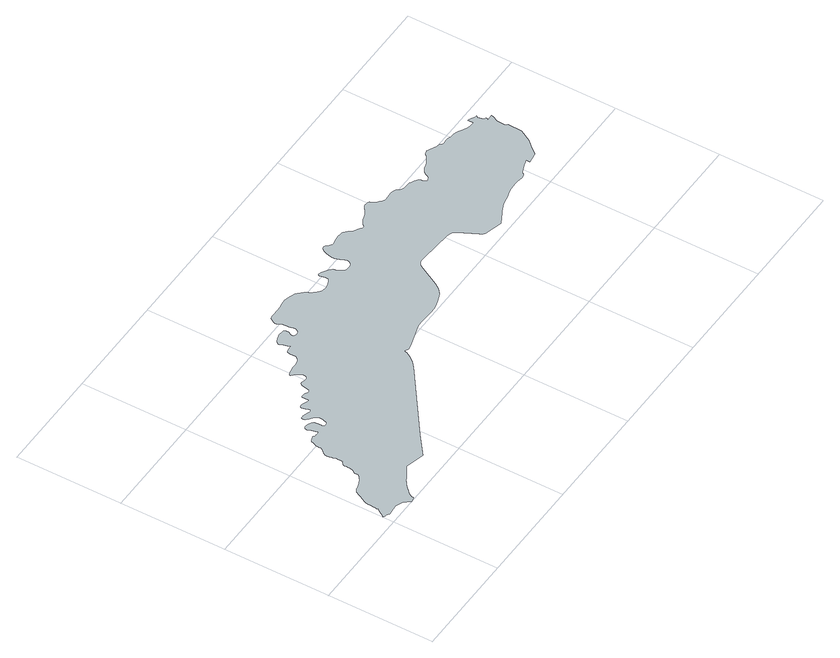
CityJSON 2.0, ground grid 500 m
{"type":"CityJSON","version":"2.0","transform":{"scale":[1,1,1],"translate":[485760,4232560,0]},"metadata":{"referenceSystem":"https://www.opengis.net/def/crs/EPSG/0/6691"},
"CityObjects":{
"object1":{"type":"GenericCityObject","attributes":{"name":"八木山風致地区","function":"28","prefecture":"04","city":"04100"},"geometry":[{"type":"MultiSurface","lod":"1","boundaries":[[[0,1,2,3,4,5,6,7,8,9,10,11,12,13,14,15,16,17,18,19,20,21,22,23,24,25,26,27,28,29,30,31,32,33,34,35,36,37,38,39,40,41,42,43,44,45,46,47,48,49,50,51,52,53,54,55,56,57,58,59,60,61,62,63,64,65,66,67,68,69,70,71,72,73,74,75,76,77,78,79,80,81,82,83,84,85,86,87,88,89,90,91,92,93,94,95,96,97,98,99,100,101,102,103,104,105,106,107,108,109,110,111,112,113,114,115,116,117,118,119,120,121,122,123,124,125,126,127,128,129,130,131,132,133,134,135,136,137,138,139,140,141,142,143,144,145,146,147,148,149,150,151,152,153,154,155,156,157,158,159,160,161,162,163,164,165,166,167,168,169,170,171,172,173,174,175,176,177,178,179,180,181,182,183,184,185,186,187,188,189,190,191,192,193,194,195,196,197,198,199,200,201,202,203,204,205,206,207,208,209,210,211,212,213,214,215,216,217,218,219,220,221,222,223,224,225,226,227,228,229,230,231,232,233,234,235,236,237,238,239,240,241,242,243,244,245,246,247,248,249,250,251,252,253,254,255,256,257,258,259,260,261,262,263,264,265,266,267,268,269,270,271,272,273,274,275,276,277,278,279,280,281,282,283,284,285,286,287,288,289,290,291,292,293,294,295,296,297,298,299,300,301,302,303,304,305,306,307,308,309,310,311,312,313,314,315,316,317,318,319,320,321,322,323,324,325,326,327,328,329,330,331,332,333,334,335,336,337,338,339,340,341,342,343,344,345,346,347,348,349,350,351,352,353,354,355,356,357,358,359,360,361,362,363,364,365,366,367,368,369,370,371,372,373,374,375,376,377,378,379,380,381,382,383,384,385,386,387,388,389,390,391,392,393,394,395,396,397,398,399,400,401,402,403,404,405,406,407,408,409,410,411,412,413,414,415,416,417,418,419,420,421,422,423,424,425,426,427,428,429,430,431,432,433,434,435,436,437,438,439,440,441,442,443,444,445,446,447,448,449,450,451,452,453,454,455,456,457,458,459,460,461,462,463,464,465,466,467,468,469,470,471,472,473,474,475,476,477,478,479,480,481,482,483,484,485,486,487,488,489,490,491,492,493,494,495,496,497,498,499,500,501,502,503,504,505,506,507,508,509,510,511,512,513,514,515,516,517,518,519,520,521,522,523,524,525,526,527,528,529,530,531,532,533,534,535,536,537,538,539,540,541,542,543,544,545,546,547,548,549,550,551,552,553,554,555,556,557,558,559,560,561,562,563,564,565,566,567,568,569,570,571,572,573,574,575,576,577,578,579,580,581,582,583,584,585,586,587,588,589,590,591,592,593,594,595,596,597,598,599,600,601,602,603,604,605,606,607,608,609,610,611,612,613,614,615,616]]]}]}
},
"vertices":[
[866,1053,0],[857,1055,0],[846,1057,0],[832,1056,0],[820,1055,0],[803,1051,0],[786,1050,0],[778,1050,0],[770,1051,0],[758,1051,0],[752,1050,0],[744,1051,0],[735,1051,0],[729,1048,0],[721,1037,0],[716,1029,0],[714,1020,0],[715,1013,0],[721,1000,0],[724,995,0],[727,977,0],[727,971,0],[727,960,0],[728,952,0],[730,942,0],[731,935,0],[730,927,0],[726,919,0],[721,914,0],[715,912,0],[707,910,0],[702,911,0],[693,914,0],[691,917,0],[690,920,0],[690,924,0],[692,928,0],[701,947,0],[701,953,0],[700,959,0],[698,964,0],[694,967,0],[685,969,0],[676,970,0],[665,969,0],[656,967,0],[642,963,0],[631,957,0],[620,946,0],[619,941,0],[621,936,0],[626,924,0],[631,908,0],[637,899,0],[637,896,0],[636,894,0],[633,894,0],[615,892,0],[603,890,0],[601,888,0],[599,883,0],[597,869,0],[598,858,0],[598,850,0],[598,846,0],[595,841,0],[591,836,0],[587,831,0],[578,827,0],[566,824,0],[556,821,0],[544,821,0],[534,822,0],[519,819,0],[511,819,0],[503,816,0],[497,813,0],[494,811,0],[494,807,0],[494,804,0],[502,798,0],[511,788,0],[517,780,0],[520,774,0],[523,767,0],[524,759,0],[523,750,0],[520,747,0],[515,743,0],[510,741,0],[504,741,0],[495,744,0],[487,746,0],[482,747,0],[478,746,0],[474,742,0],[470,737,0],[467,727,0],[465,712,0],[464,703,0],[461,698,0],[456,694,0],[449,692,0],[443,695,0],[438,699,0],[433,702,0],[426,703,0],[420,703,0],[416,703,0],[414,701,0],[412,698,0],[411,691,0],[412,681,0],[413,674,0],[412,669,0],[411,667,0],[407,667,0],[400,669,0],[381,676,0],[370,678,0],[365,677,0],[360,675,0],[359,670,0],[361,661,0],[362,652,0],[368,639,0],[369,635,0],[368,631,0],[365,629,0],[362,628,0],[358,628,0],[353,630,0],[342,633,0],[335,636,0],[329,637,0],[323,639,0],[317,639,0],[310,638,0],[308,634,0],[307,631,0],[309,625,0],[313,617,0],[322,608,0],[334,599,0],[344,590,0],[347,584,0],[349,579,0],[350,575,0],[348,559,0],[346,550,0],[344,542,0],[341,537,0],[336,535,0],[331,533,0],[324,532,0],[320,535,0],[318,538,0],[316,543,0],[317,549,0],[316,569,0],[314,581,0],[306,587,0],[296,594,0],[284,598,0],[277,599,0],[273,598,0],[269,597,0],[265,594,0],[264,590,0],[263,584,0],[265,578,0],[270,565,0],[275,549,0],[277,542,0],[276,538,0],[275,536,0],[266,534,0],[257,535,0],[252,535,0],[249,536,0],[243,542,0],[242,542,0],[237,541,0],[233,539,0],[228,537,0],[224,536,0],[219,534,0],[217,532,0],[215,529,0],[212,520,0],[210,513,0],[208,508,0],[206,505,0],[205,500,0],[204,495,0],[204,487,0],[205,483,0],[204,479,0],[201,473,0],[200,469,0],[197,466,0],[193,461,0],[190,458,0],[187,455,0],[184,451,0],[182,447,0],[180,445,0],[180,443,0],[180,439,0],[179,436,0],[179,432,0],[179,428,0],[179,426,0],[180,422,0],[181,419,0],[182,416,0],[182,412,0],[183,410,0],[184,407,0],[185,403,0],[187,399,0],[188,396,0],[188,394,0],[188,389,0],[187,385,0],[187,379,0],[188,376,0],[188,374,0],[187,368,0],[186,362,0],[182,360,0],[180,358,0],[177,356,0],[175,354,0],[173,352,0],[172,350,0],[171,348,0],[170,346,0],[169,343,0],[169,334,0],[169,326,0],[169,319,0],[168,314,0],[168,311,0],[167,307,0],[165,303,0],[165,301,0],[164,298,0],[162,296,0],[161,294,0],[156,287,0],[155,285,0],[155,281,0],[156,278,0],[156,276,0],[156,273,0],[155,270,0],[154,267,0],[152,265,0],[150,262,0],[149,260,0],[147,258,0],[144,256,0],[141,255,0],[138,252,0],[135,250,0],[132,247,0],[127,245,0],[121,243,0],[114,238,0],[88,230,0],[83,231,0],[81,231,0],[66,222,0],[65,216,0],[62,210,0],[57,200,0],[53,191,0],[48,183,0],[44,175,0],[39,167,0],[36,161,0],[34,156,0],[32,147,0],[32,142,0],[32,130,0],[32,118,0],[31,111,0],[29,100,0],[30,98,0],[32,97,0],[26,88,0],[23,82,0],[14,68,0],[6,58,0],[2,54,0],[9,51,0],[13,48,0],[21,47,0],[33,40,0],[84,44,0],[89,42,0],[116,31,0],[142,1,0],[161,7,0],[163,7,0],[163,10,0],[164,14,0],[165,18,0],[167,21,0],[173,32,0],[175,36,0],[186,47,0],[195,56,0],[203,64,0],[213,73,0],[222,79,0],[231,85,0],[244,92,0],[259,101,0],[273,109,0],[284,117,0],[292,123,0],[300,128,0],[317,123,0],[390,103,0],[404,114,0],[484,177,0],[801,408,0],[810,416,0],[820,425,0],[830,436,0],[838,446,0],[849,463,0],[854,473,0],[859,487,0],[880,479,0],[897,483,0],[964,503,0],[994,512,0],[1005,515,0],[1018,517,0],[1035,518,0],[1106,515,0],[1129,515,0],[1144,518,0],[1174,526,0],[1201,535,0],[1215,542,0],[1227,551,0],[1237,561,0],[1246,574,0],[1253,586,0],[1311,692,0],[1316,698,0],[1322,702,0],[1328,705,0],[1333,706,0],[1339,707,0],[1353,707,0],[1359,706,0],[1518,693,0],[1530,690,0],[1539,686,0],[1545,680,0],[1551,672,0],[1594,588,0],[1603,573,0],[1608,568,0],[1690,545,0],[1742,573,0],[1753,579,0],[1766,585,0],[1779,590,0],[1790,595,0],[1804,598,0],[1820,601,0],[1835,605,0],[1852,609,0],[1872,614,0],[1884,616,0],[1897,617,0],[1918,618,0],[1933,617,0],[1948,614,0],[1958,612,0],[1963,612,0],[1969,613,0],[1976,616,0],[1980,619,0],[1983,621,0],[1987,626,0],[1990,629,0],[2010,637,0],[2024,642,0],[2044,649,0],[2055,652,0],[2054,632,0],[2103,640,0],[2125,667,0],[2157,703,0],[2187,758,0],[2190,824,0],[2181,832,0],[2182,873,0],[2195,897,0],[2198,908,0],[2167,907,0],[2172,915,0],[2174,920,0],[2169,920,0],[2165,924,0],[2162,929,0],[2160,934,0],[2159,942,0],[2158,950,0],[2163,959,0],[2161,959,0],[2158,959,0],[2151,962,0],[2146,964,0],[2144,965,0],[2141,967,0],[2139,968,0],[2131,974,0],[2130,974,0],[2123,974,0],[2124,963,0],[2125,959,0],[2125,956,0],[2125,954,0],[2124,952,0],[2123,949,0],[2121,948,0],[2118,948,0],[2114,948,0],[2111,948,0],[2106,949,0],[2102,950,0],[2086,954,0],[2074,959,0],[2065,963,0],[2055,970,0],[2049,974,0],[2039,978,0],[2027,981,0],[2012,982,0],[2006,983,0],[1999,985,0],[1990,988,0],[1985,989,0],[1978,989,0],[1964,988,0],[1959,988,0],[1954,990,0],[1948,995,0],[1943,998,0],[1930,1002,0],[1913,1008,0],[1899,1016,0],[1888,1021,0],[1883,1023,0],[1879,1022,0],[1874,1021,0],[1868,1019,0],[1856,1007,0],[1851,1003,0],[1823,986,0],[1815,983,0],[1795,978,0],[1785,972,0],[1776,966,0],[1772,962,0],[1768,954,0],[1766,948,0],[1759,937,0],[1745,929,0],[1742,929,0],[1738,931,0],[1734,936,0],[1732,943,0],[1731,950,0],[1729,955,0],[1726,960,0],[1723,964,0],[1711,974,0],[1698,981,0],[1690,984,0],[1668,986,0],[1655,988,0],[1646,991,0],[1641,994,0],[1636,999,0],[1631,1006,0],[1628,1011,0],[1623,1013,0],[1615,1016,0],[1606,1019,0],[1601,1018,0],[1586,1018,0],[1559,1016,0],[1553,1017,0],[1550,1019,0],[1545,1022,0],[1536,1032,0],[1531,1036,0],[1518,1047,0],[1512,1059,0],[1510,1065,0],[1508,1067,0],[1506,1069,0],[1497,1069,0],[1486,1070,0],[1478,1068,0],[1470,1064,0],[1460,1055,0],[1450,1048,0],[1439,1042,0],[1431,1039,0],[1424,1037,0],[1418,1036,0],[1410,1033,0],[1403,1029,0],[1393,1023,0],[1388,1018,0],[1381,1011,0],[1377,1008,0],[1374,1007,0],[1371,1008,0],[1361,1015,0],[1351,1022,0],[1341,1027,0],[1330,1034,0],[1328,1037,0],[1325,1043,0],[1320,1049,0],[1313,1056,0],[1304,1062,0],[1299,1065,0],[1290,1067,0],[1282,1069,0],[1274,1069,0],[1266,1068,0],[1252,1066,0],[1245,1064,0],[1233,1061,0],[1227,1060,0],[1222,1062,0],[1217,1065,0],[1212,1070,0],[1205,1076,0],[1200,1082,0],[1196,1085,0],[1192,1086,0],[1187,1085,0],[1183,1083,0],[1178,1078,0],[1174,1072,0],[1167,1055,0],[1161,1034,0],[1159,1025,0],[1159,1013,0],[1162,1002,0],[1167,992,0],[1175,972,0],[1178,963,0],[1178,957,0],[1175,950,0],[1170,943,0],[1163,939,0],[1157,936,0],[1149,935,0],[1140,936,0],[1132,936,0],[1124,941,0],[1118,948,0],[1112,957,0],[1110,961,0],[1106,975,0],[1104,981,0],[1099,988,0],[1091,996,0],[1079,1003,0],[1068,1010,0],[1063,1014,0],[1057,1017,0],[1051,1020,0],[1047,1020,0],[1044,1018,0],[1043,1015,0],[1043,1011,0],[1044,1003,0],[1047,985,0],[1047,977,0],[1047,973,0],[1045,971,0],[1042,968,0],[1034,964,0],[1021,958,0],[1008,955,0],[1000,952,0],[992,952,0],[983,954,0],[975,957,0],[966,962,0],[958,969,0],[952,974,0],[947,981,0],[942,988,0],[937,999,0],[933,1007,0],[928,1015,0],[920,1023,0],[909,1034,0],[900,1040,0],[888,1045,0],[873,1050,0]
]}
